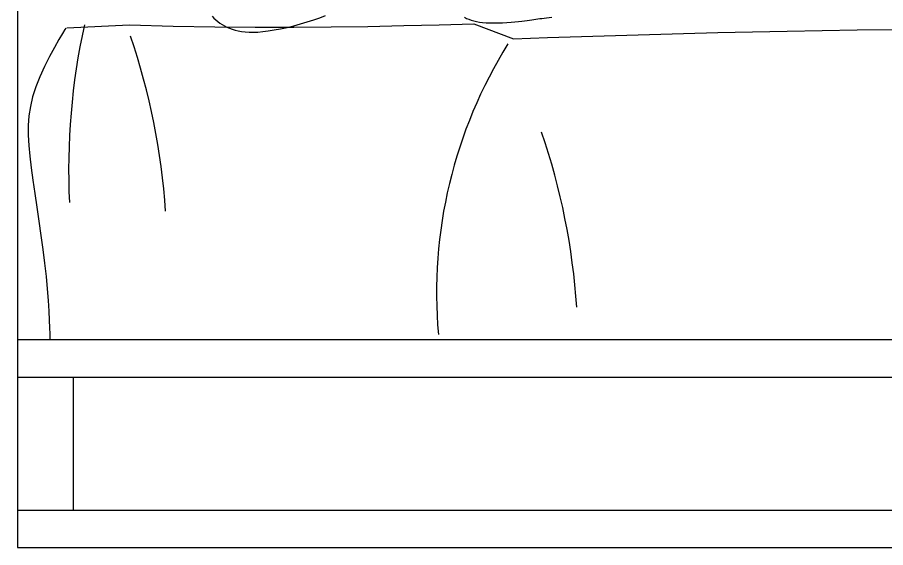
# Model space of a CAD drawing. Header units: millimetres. Extents: x 6388 to 59789, y -18725 to 8137.
# Drawn here: x 40223 to 40724, y -16942 to -16636 of the extents above; entities that cross this region are included whole.
import ezdxf

# ---------------------------------------------------------------- set-up
doc = ezdxf.new("R2010")
doc.units = ezdxf.units.MM

# ---------------------------------------------------------------- blocks, each defined once
blk = doc.blocks.new('A$C1FBB05FF')
for p, q in [((0, 540), (0, 0)), ((0, 120), (1047.6, 120)), ((0, 98.4), (1026, 98.4)), ((32.4, 21.6), (32.4, 98.4)), ((0, 21.6), (1026, 21.6)), ((0, 0), (1047.6, 0))]:
    blk.add_line(p, q)
for points in [[(112.39, 306.65), (113.44, 305.58), (114.53, 304.56), (115.68, 303.59), (116.89, 302.68), (118.17, 301.83), (119.52, 301.05), (120.95, 300.33), (122.47, 299.69), (124.06, 299.11), (125.75, 298.6), (127.54, 298.17), (129.45, 297.82), (131.5, 297.57), (133.73, 297.42), (136.15, 297.4), (138.79, 297.5), (141.67, 297.74), (144.82, 298.13), (148.25, 298.68), (151.91, 299.37), (155.72, 300.2), (159.61, 301.14), (163.51, 302.18), (167.35, 303.3), (171.06, 304.49), (174.57, 305.73), (177.82, 307.01)], [(258.07, 306.05), (259.34, 305.4), (260.65, 304.83), (262.01, 304.32), (263.45, 303.88), (265, 303.51), (266.69, 303.21), (268.52, 302.99), (270.54, 302.83), (272.76, 302.75), (275.12, 302.73), (277.58, 302.77), (280.07, 302.86), (282.55, 302.99), (284.95, 303.15), (287.22, 303.34), (289.3, 303.54), (291.16, 303.75), (292.81, 303.96), (294.29, 304.17), (295.63, 304.38), (296.87, 304.58), (298.05, 304.77), (299.21, 304.95), (300.37, 305.11), (301.57, 305.24), (302.82, 305.37), (304.13, 305.51), (305.5, 305.65), (306.95, 305.83), (308.47, 306.05)], [(28.49, 299.99), (64.82, 301.71), (89.97, 300.93), (114.05, 300.46), (137.19, 300.25), (159.53, 300.26), (181.2, 300.45), (202.32, 300.78), (223.03, 301.21), (243.39, 301.72), (263.46, 302.29), (286.4, 293.66), (306.1, 294.3), (325.71, 294.94), (345.28, 295.57), (364.89, 296.16), (384.59, 296.72), (404.39, 297.22), (424.29, 297.68), (444.31, 298.09), (464.46, 298.45), (484.72, 298.76), (505.12, 299.03)], [(27.94, 299.76), (27.43, 298.93), (26.02, 296.63), (23.93, 293.11), (21.37, 288.6), (18.54, 283.37), (15.67, 277.66), (12.95, 271.72), (10.6, 265.8), (8.79, 260.09), (7.51, 254.55), (6.7, 249.08), (6.31, 243.57), (6.3, 237.92), (6.61, 232.03), (7.19, 225.8), (7.99, 219.13), (8.96, 211.94), (10.05, 204.33), (11.21, 196.41), (12.41, 188.31), (13.6, 180.15), (14.72, 172.04), (15.74, 164.11), (16.61, 156.47), (17.3, 149.26), (17.82, 142.57), (18.19, 136.53), (18.44, 131.25), (18.59, 126.85), (18.67, 123.43), (18.69, 121.11), (18.7, 120)]]:
    blk.add_lwpolyline(points)
for centre, radius, start, end in [((421.16, 217.95), 391.55, 167.6533, 182.7628), ((-305.11, 168.27), 391.55, 3.7862, 18.8957), ((512.41, 147.05), 270.47, 147.9342, 185.1088), ((-67.81, 112.87), 391.55, 3.7862, 18.8957)]:
    blk.add_arc(centre, radius, start, end)

msp = doc.modelspace()

# ---------------------------------------------------------------- block references
msp.add_blockref('A$C1FBB05FF', (40223.17, -16942.23))

doc.saveas('drawing.dxf')
